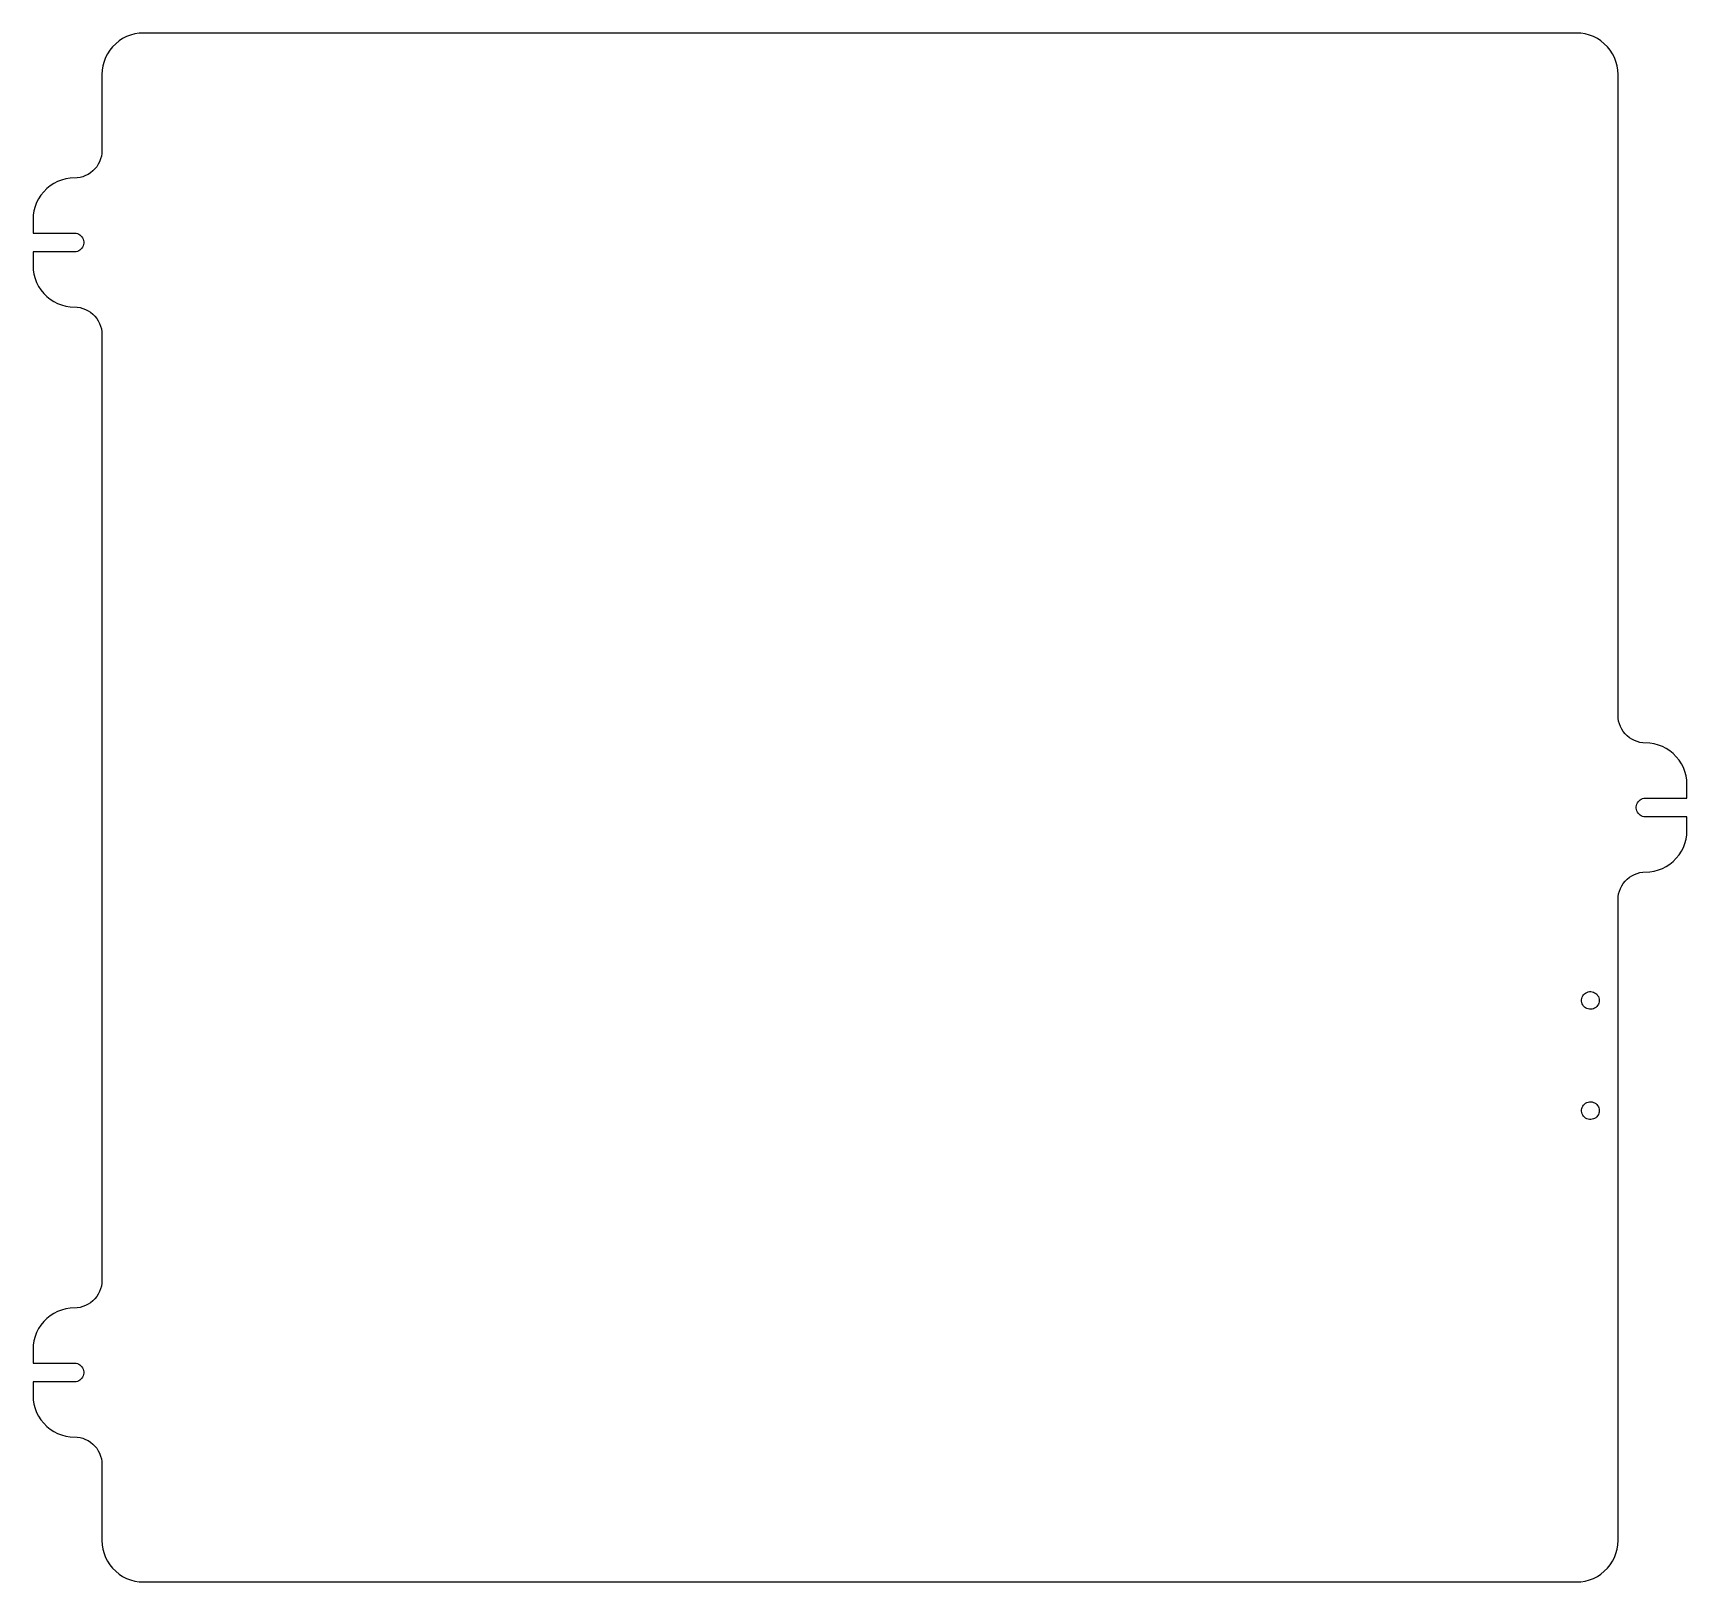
# Model space of a CAD drawing. Header units: metres. Extents: x -150 to 150, y -140 to 140.
import ezdxf

# ---------------------------------------------------------------- set-up
doc = ezdxf.new("R2010")
doc.units = ezdxf.units.M

msp = doc.modelspace()

# ---------------------------------------------------------------- linework, layer by layer
for p, q in [((-135.574, 138.018), (-136.068, 137.408)), ((-135.018, 138.574), (-135.574, 138.018)), ((-134.408, 139.068), (-135.018, 138.574)), ((-133.75, 139.495), (-134.408, 139.068)), ((-133.051, 139.852), (-133.75, 139.495)), ((-132.318, 140.133), (-133.051, 139.852)), ((-131.559, 140.336), (-132.318, 140.133)), ((-130.784, 140.459), (-131.559, 140.336)), ((-130, 140.5), (-130.784, 140.459)), ((130, 140.5), (-130, 140.5)), ((130.784, 140.459), (130, 140.5)), ((131.559, 140.336), (130.784, 140.459)), ((132.318, 140.133), (131.559, 140.336)), ((133.051, 139.852), (132.318, 140.133)), ((133.75, 139.495), (133.051, 139.852)), ((134.408, 139.068), (133.75, 139.495)), ((135.018, 138.574), (134.408, 139.068)), ((135.574, 138.018), (135.018, 138.574)), ((136.068, 137.408), (135.574, 138.018)), ((-137.133, 135.318), (-137.336, 134.559)), ((-136.852, 136.051), (-137.133, 135.318)), ((-136.495, 136.75), (-136.852, 136.051)), ((-136.068, 137.408), (-136.495, 136.75)), ((136.495, 136.75), (136.068, 137.408)), ((136.852, 136.051), (136.495, 136.75)), ((137.133, 135.318), (136.852, 136.051)), ((137.336, 134.559), (137.133, 135.318)), ((-137.459, 133.784), (-137.5, 133)), ((-137.5, 133), (-137.5, 119.2)), ((-137.336, 134.559), (-137.459, 133.784)), ((137.459, 133.784), (137.336, 134.559)), ((137.5, 133), (137.459, 133.784)), ((137.5, 16.7), (137.5, 133)), ((-137.932, 117.166), (-138.17, 116.7)), ((-137.745, 117.655), (-137.932, 117.166)), ((-137.609, 118.16), (-137.745, 117.655)), ((-137.527, 118.677), (-137.609, 118.16)), ((-137.5, 119.2), (-137.527, 118.677)), ((-144.059, 114.036), (-144.818, 113.833)), ((-143.284, 114.159), (-144.059, 114.036)), ((-141.977, 114.227), (-143.284, 114.159)), ((-141.46, 114.309), (-141.977, 114.227)), ((-140.955, 114.445), (-141.46, 114.309)), ((-140.466, 114.632), (-140.955, 114.445)), ((-140, 114.87), (-140.466, 114.632)), ((-139.561, 115.155), (-140, 114.87)), ((-139.154, 115.484), (-139.561, 115.155)), ((-138.784, 115.854), (-139.154, 115.484)), ((-138.455, 116.261), (-138.784, 115.854)), ((-138.17, 116.7), (-138.455, 116.261)), ((-148.568, 111.108), (-148.995, 110.45)), ((-148.074, 111.718), (-148.568, 111.108)), ((-147.518, 112.274), (-148.074, 111.718)), ((-146.908, 112.768), (-147.518, 112.274)), ((-146.25, 113.195), (-146.908, 112.768)), ((-145.551, 113.552), (-146.25, 113.195)), ((-144.818, 113.833), (-145.551, 113.552)), ((-149.836, 108.259), (-149.959, 107.484)), ((-149.633, 109.018), (-149.836, 108.259)), ((-149.352, 109.751), (-149.633, 109.018)), ((-148.995, 110.45), (-149.352, 109.751)), ((-149.959, 107.484), (-150, 106.7)), ((-150, 106.7), (-150, 104.199)), ((-150, 104.199), (-142.438, 104.199)), ((-142.438, 104.199), (-142.191, 104.172)), ((-142.191, 104.172), (-141.951, 104.109)), ((-141.951, 104.109), (-141.723, 104.012)), ((-141.723, 104.012), (-141.511, 103.883)), ((-141.511, 103.883), (-141.32, 103.724)), ((-141.32, 103.724), (-141.154, 103.539)), ((-141.154, 103.539), (-141.018, 103.332)), ((-141.018, 103.332), (-140.912, 103.107)), ((-140.912, 103.107), (-140.841, 102.87)), ((-140.841, 102.13), (-140.912, 101.893)), ((-140.841, 102.87), (-140.805, 102.624)), ((-140.805, 102.376), (-140.841, 102.13)), ((-140.805, 102.624), (-140.805, 102.376)), ((-142.438, 100.801), (-150, 100.801)), ((-150, 100.801), (-150, 98.3)), ((-142.191, 100.828), (-142.438, 100.801)), ((-141.951, 100.891), (-142.191, 100.828)), ((-141.723, 100.988), (-141.951, 100.891)), ((-141.511, 101.117), (-141.723, 100.988)), ((-141.32, 101.276), (-141.511, 101.117)), ((-141.154, 101.461), (-141.32, 101.276)), ((-141.018, 101.668), (-141.154, 101.461)), ((-140.912, 101.893), (-141.018, 101.668)), ((-150, 98.3), (-149.959, 97.516)), ((-149.959, 97.516), (-149.836, 96.7407)), ((-149.836, 96.7407), (-149.633, 95.9824)), ((-149.633, 95.9824), (-149.352, 95.2495)), ((-149.352, 95.2495), (-148.995, 94.55)), ((-148.995, 94.55), (-148.568, 93.8916)), ((-148.568, 93.8916), (-148.074, 93.2815)), ((-148.074, 93.2815), (-147.518, 92.7264)), ((-147.518, 92.7264), (-146.908, 92.2324)), ((-146.908, 92.2324), (-146.25, 91.8048)), ((-146.25, 91.8048), (-145.551, 91.4484)), ((-145.551, 91.4484), (-144.818, 91.1671)), ((-144.818, 91.1671), (-144.059, 90.9639)), ((-144.059, 90.9639), (-143.284, 90.8411)), ((-143.284, 90.8411), (-141.977, 90.7726)), ((-141.977, 90.7726), (-141.46, 90.6907)), ((-141.46, 90.6907), (-140.955, 90.5553)), ((-140.955, 90.5553), (-140.466, 90.3677)), ((-140.466, 90.3677), (-140, 90.1301)), ((-140, 90.1301), (-139.561, 89.8451)), ((-139.561, 89.8451), (-139.154, 89.5157)), ((-139.154, 89.5157), (-138.784, 89.1456)), ((-138.784, 89.1456), (-138.455, 88.7389)), ((-138.455, 88.7389), (-138.17, 88.3)), ((-138.17, 88.3), (-137.932, 87.8337)), ((-137.932, 87.8337), (-137.745, 87.3451)), ((-137.745, 87.3451), (-137.609, 86.8396)), ((-137.609, 86.8396), (-137.527, 86.3226)), ((-137.527, 86.3226), (-137.5, 85.8)), ((-137.5, 85.8), (-137.5, -85.8)), ((137.527, 16.1774), (137.5, 16.7)), ((137.609, 15.6604), (137.527, 16.1774)), ((137.745, 15.1549), (137.609, 15.6604)), ((137.932, 14.6663), (137.745, 15.1549)), ((138.17, 14.2), (137.932, 14.6663)), ((138.455, 13.7611), (138.17, 14.2)), ((138.784, 13.3544), (138.455, 13.7611)), ((139.154, 12.9843), (138.784, 13.3544)), ((139.561, 12.6549), (139.154, 12.9843)), ((140, 12.3699), (139.561, 12.6549)), ((140.466, 12.1323), (140, 12.3699)), ((140.955, 11.9447), (140.466, 12.1323)), ((141.46, 11.8093), (140.955, 11.9447)), ((141.977, 11.7274), (141.46, 11.8093)), ((143.284, 11.6589), (141.977, 11.7274)), ((144.059, 11.5361), (143.284, 11.6589)), ((144.818, 11.3329), (144.059, 11.5361)), ((145.551, 11.0516), (144.818, 11.3329)), ((146.25, 10.6952), (145.551, 11.0516)), ((146.908, 10.2676), (146.25, 10.6952)), ((147.518, 9.77357), (146.908, 10.2676)), ((148.074, 9.21848), (147.518, 9.77357)), ((148.568, 8.60838), (148.074, 9.21848)), ((148.995, 7.95), (148.568, 8.60838)), ((149.352, 7.25052), (148.995, 7.95)), ((149.633, 6.51762), (149.352, 7.25052)), ((149.836, 5.75932), (149.633, 6.51762)), ((149.959, 4.98396), (149.836, 5.75932)), ((150, 4.2), (149.959, 4.98396)), ((150, 1.69885), (150, 4.2)), ((140.805, 0.12408), (140.841, 0.36963)), ((140.805, -0.12408), (140.805, 0.12408)), ((140.841, 0.36963), (140.912, 0.60728)), ((140.912, 0.60728), (141.018, 0.832)), ((141.018, 0.832), (141.154, 1.03899)), ((141.154, 1.03899), (141.32, 1.22383)), ((141.32, 1.22383), (141.511, 1.38258)), ((141.511, 1.38258), (141.723, 1.51187)), ((141.723, 1.51187), (141.951, 1.60893)), ((141.951, 1.60893), (142.191, 1.67171)), ((142.191, 1.67171), (142.438, 1.69885)), ((142.438, 1.69885), (150, 1.69885)), ((140.841, -0.36963), (140.805, -0.12408)), ((140.912, -0.60728), (140.841, -0.36963)), ((141.018, -0.832), (140.912, -0.60728)), ((141.154, -1.03899), (141.018, -0.832)), ((141.32, -1.22383), (141.154, -1.03899)), ((141.511, -1.38258), (141.32, -1.22383)), ((141.723, -1.51187), (141.511, -1.38258)), ((141.951, -1.60893), (141.723, -1.51187)), ((142.191, -1.67171), (141.951, -1.60893)), ((142.438, -1.69885), (142.191, -1.67171)), ((150, -1.69885), (142.438, -1.69885)), ((150, -4.2), (150, -1.69885)), ((149.633, -6.51762), (149.836, -5.75932)), ((149.836, -5.75932), (149.959, -4.98396)), ((149.959, -4.98396), (150, -4.2)), ((148.074, -9.21848), (148.568, -8.60838)), ((148.568, -8.60838), (148.995, -7.95)), ((148.995, -7.95), (149.352, -7.25052)), ((149.352, -7.25052), (149.633, -6.51762)), ((140.466, -12.1323), (140.955, -11.9447)), ((140.955, -11.9447), (141.46, -11.8093)), ((141.46, -11.8093), (141.977, -11.7274)), ((141.977, -11.7274), (143.284, -11.6589)), ((143.284, -11.6589), (144.059, -11.5361)), ((144.059, -11.5361), (144.818, -11.3329)), ((144.818, -11.3329), (145.551, -11.0516)), ((145.551, -11.0516), (146.25, -10.6952)), ((146.25, -10.6952), (146.908, -10.2676)), ((146.908, -10.2676), (147.518, -9.77357)), ((147.518, -9.77357), (148.074, -9.21848)), ((137.745, -15.1549), (137.932, -14.6663)), ((137.932, -14.6663), (138.17, -14.2)), ((138.17, -14.2), (138.455, -13.7611)), ((138.455, -13.7611), (138.784, -13.3544)), ((138.784, -13.3544), (139.154, -12.9843)), ((139.154, -12.9843), (139.561, -12.6549)), ((139.561, -12.6549), (140, -12.3699)), ((140, -12.3699), (140.466, -12.1323)), ((137.5, -16.7), (137.527, -16.1774)), ((137.5, -133), (137.5, -16.7)), ((137.527, -16.1774), (137.609, -15.6604)), ((137.609, -15.6604), (137.745, -15.1549)), ((130.905, -34.8775), (130.942, -34.6354)), ((130.905, -35.1225), (130.905, -34.8775)), ((130.942, -35.3646), (130.905, -35.1225)), ((130.942, -34.6354), (131.016, -34.4019)), ((131.016, -35.5981), (130.942, -35.3646)), ((131.016, -34.4019), (131.125, -34.1824)), ((131.125, -35.8176), (131.016, -35.5981)), ((131.125, -34.1824), (131.266, -33.982)), ((131.266, -36.018), (131.125, -35.8176)), ((131.266, -33.982), (131.435, -33.8055)), ((131.435, -33.8055), (131.63, -33.657)), ((131.63, -33.657), (131.845, -33.54)), ((131.845, -33.54), (132.076, -33.4572)), ((132.076, -33.4572), (132.317, -33.4106)), ((132.317, -33.4106), (132.561, -33.4012)), ((132.561, -33.4012), (132.805, -33.4293)), ((132.805, -33.4293), (133.041, -33.4942)), ((133.041, -33.4942), (133.264, -33.5944)), ((133.264, -33.5944), (133.47, -33.7275)), ((133.47, -33.7275), (133.653, -33.8905)), ((133.653, -33.8905), (133.809, -34.0795)), ((133.809, -35.9205), (133.653, -36.1095)), ((133.809, -34.0795), (133.934, -34.29)), ((133.934, -35.7099), (133.809, -35.9205)), ((133.934, -34.29), (134.025, -34.5172)), ((134.025, -35.4827), (133.934, -35.7099)), ((134.025, -34.5172), (134.081, -34.7558)), ((134.081, -35.2442), (134.025, -35.4827)), ((134.081, -34.7558), (134.1, -35)), ((134.1, -35), (134.081, -35.2442)), ((131.435, -36.1945), (131.266, -36.018)), ((131.63, -36.343), (131.435, -36.1945)), ((131.845, -36.46), (131.63, -36.343)), ((132.076, -36.5428), (131.845, -36.46)), ((132.317, -36.5894), (132.076, -36.5428)), ((132.561, -36.5988), (132.317, -36.5894)), ((132.805, -36.5707), (132.561, -36.5988)), ((133.041, -36.5058), (132.805, -36.5707)), ((133.264, -36.4056), (133.041, -36.5058)), ((133.47, -36.2725), (133.264, -36.4056)), ((133.653, -36.1095), (133.47, -36.2725)), ((131.125, -54.1824), (131.266, -53.982)), ((131.266, -53.982), (131.435, -53.8055)), ((131.435, -53.8055), (131.63, -53.657)), ((131.63, -53.657), (131.845, -53.54)), ((131.845, -53.54), (132.076, -53.4572)), ((132.076, -53.4572), (132.317, -53.4106)), ((132.317, -53.4106), (132.561, -53.4012)), ((132.561, -53.4012), (132.805, -53.4293)), ((132.805, -53.4293), (133.041, -53.4942)), ((133.041, -53.4942), (133.264, -53.5944)), ((133.264, -53.5944), (133.47, -53.7275)), ((133.47, -53.7275), (133.653, -53.8905)), ((133.653, -53.8905), (133.809, -54.0795)), ((130.905, -54.8775), (130.942, -54.6354)), ((130.905, -55.1225), (130.905, -54.8775)), ((130.942, -55.3646), (130.905, -55.1225)), ((130.942, -54.6354), (131.016, -54.4019)), ((131.016, -55.5981), (130.942, -55.3646)), ((131.016, -54.4019), (131.125, -54.1824)), ((131.125, -55.8176), (131.016, -55.5981)), ((131.266, -56.018), (131.125, -55.8176)), ((131.435, -56.1945), (131.266, -56.018)), ((131.63, -56.343), (131.435, -56.1945)), ((131.845, -56.46), (131.63, -56.343)), ((132.076, -56.5428), (131.845, -56.46)), ((132.317, -56.5894), (132.076, -56.5428)), ((132.561, -56.5988), (132.317, -56.5894)), ((132.805, -56.5707), (132.561, -56.5988)), ((133.041, -56.5058), (132.805, -56.5707)), ((133.264, -56.4056), (133.041, -56.5058)), ((133.47, -56.2725), (133.264, -56.4056)), ((133.653, -56.1095), (133.47, -56.2725)), ((133.809, -55.9205), (133.653, -56.1095)), ((133.809, -54.0795), (133.934, -54.29)), ((133.934, -55.7099), (133.809, -55.9205)), ((133.934, -54.29), (134.025, -54.5172)), ((134.025, -55.4827), (133.934, -55.7099)), ((134.025, -54.5172), (134.081, -54.7558)), ((134.081, -55.2442), (134.025, -55.4827)), ((134.081, -54.7558), (134.1, -55)), ((134.1, -55), (134.081, -55.2442)), ((-137.609, -86.8396), (-137.745, -87.3451)), ((-137.527, -86.3226), (-137.609, -86.8396)), ((-137.5, -85.8), (-137.527, -86.3226)), ((-139.561, -89.8451), (-140, -90.1301)), ((-139.154, -89.5157), (-139.561, -89.8451)), ((-138.784, -89.1456), (-139.154, -89.5157)), ((-138.455, -88.7389), (-138.784, -89.1456)), ((-138.17, -88.3), (-138.455, -88.7389)), ((-137.932, -87.8337), (-138.17, -88.3)), ((-137.745, -87.3451), (-137.932, -87.8337)), ((-147.518, -92.7264), (-148.074, -93.2815)), ((-146.908, -92.2324), (-147.518, -92.7264)), ((-146.25, -91.8048), (-146.908, -92.2324)), ((-145.551, -91.4484), (-146.25, -91.8048)), ((-144.818, -91.1671), (-145.551, -91.4484)), ((-144.059, -90.9639), (-144.818, -91.1671)), ((-143.284, -90.8411), (-144.059, -90.9639)), ((-141.977, -90.7726), (-143.284, -90.8411)), ((-141.46, -90.6907), (-141.977, -90.7726)), ((-140.955, -90.5553), (-141.46, -90.6907)), ((-140.466, -90.3677), (-140.955, -90.5553)), ((-140, -90.1301), (-140.466, -90.3677)), ((-149.633, -95.9824), (-149.836, -96.7407)), ((-149.352, -95.2495), (-149.633, -95.9824)), ((-148.995, -94.55), (-149.352, -95.2495)), ((-148.568, -93.8916), (-148.995, -94.55)), ((-148.074, -93.2815), (-148.568, -93.8916)), ((-149.959, -97.516), (-150, -98.3)), ((-150, -98.3), (-150, -100.801)), ((-149.836, -96.7407), (-149.959, -97.516)), ((-150, -100.801), (-142.438, -100.801)), ((-142.438, -100.801), (-142.191, -100.828)), ((-142.191, -100.828), (-141.951, -100.891)), ((-141.951, -100.891), (-141.723, -100.988)), ((-141.723, -100.988), (-141.511, -101.117)), ((-141.511, -101.117), (-141.32, -101.276)), ((-141.32, -101.276), (-141.154, -101.461)), ((-141.154, -101.461), (-141.018, -101.668)), ((-141.018, -101.668), (-140.912, -101.893)), ((-140.912, -101.893), (-140.841, -102.13)), ((-142.438, -104.199), (-150, -104.199)), ((-150, -104.199), (-150, -106.7)), ((-142.191, -104.172), (-142.438, -104.199)), ((-141.951, -104.109), (-142.191, -104.172)), ((-141.723, -104.012), (-141.951, -104.109)), ((-141.511, -103.883), (-141.723, -104.012)), ((-141.32, -103.724), (-141.511, -103.883)), ((-141.154, -103.539), (-141.32, -103.724)), ((-141.018, -103.332), (-141.154, -103.539)), ((-140.912, -103.107), (-141.018, -103.332)), ((-140.841, -102.87), (-140.912, -103.107)), ((-140.841, -102.13), (-140.805, -102.376)), ((-140.805, -102.624), (-140.841, -102.87)), ((-140.805, -102.376), (-140.805, -102.624)), ((-150, -106.7), (-149.959, -107.484)), ((-149.959, -107.484), (-149.836, -108.259)), ((-149.836, -108.259), (-149.633, -109.018)), ((-149.633, -109.018), (-149.352, -109.751)), ((-149.352, -109.751), (-148.995, -110.45)), ((-148.995, -110.45), (-148.568, -111.108)), ((-148.568, -111.108), (-148.074, -111.718)), ((-148.074, -111.718), (-147.518, -112.274)), ((-147.518, -112.274), (-146.908, -112.768)), ((-146.908, -112.768), (-146.25, -113.195)), ((-146.25, -113.195), (-145.551, -113.552)), ((-145.551, -113.552), (-144.818, -113.833)), ((-144.818, -113.833), (-144.059, -114.036)), ((-144.059, -114.036), (-143.284, -114.159)), ((-143.284, -114.159), (-141.977, -114.227)), ((-141.977, -114.227), (-141.46, -114.309)), ((-141.46, -114.309), (-140.955, -114.445)), ((-140.955, -114.445), (-140.466, -114.632)), ((-140.466, -114.632), (-140, -114.87)), ((-140, -114.87), (-139.561, -115.155)), ((-139.561, -115.155), (-139.154, -115.484)), ((-139.154, -115.484), (-138.784, -115.854)), ((-138.784, -115.854), (-138.455, -116.261)), ((-138.455, -116.261), (-138.17, -116.7)), ((-138.17, -116.7), (-137.932, -117.166)), ((-137.932, -117.166), (-137.745, -117.655)), ((-137.745, -117.655), (-137.609, -118.16)), ((-137.609, -118.16), (-137.527, -118.677)), ((-137.527, -118.677), (-137.5, -119.2)), ((-137.5, -119.2), (-137.5, -133)), ((-137.5, -133), (-137.459, -133.784)), ((-137.459, -133.784), (-137.336, -134.559)), ((-137.336, -134.559), (-137.133, -135.318)), ((137.133, -135.318), (137.336, -134.559)), ((137.336, -134.559), (137.459, -133.784)), ((137.459, -133.784), (137.5, -133)), ((-137.133, -135.318), (-136.852, -136.051)), ((-136.852, -136.051), (-136.495, -136.75)), ((-136.495, -136.75), (-136.068, -137.408)), ((-136.068, -137.408), (-135.574, -138.018)), ((135.574, -138.018), (136.068, -137.408)), ((136.068, -137.408), (136.495, -136.75)), ((136.495, -136.75), (136.852, -136.051)), ((136.852, -136.051), (137.133, -135.318)), ((-135.574, -138.018), (-135.018, -138.574)), ((-135.018, -138.574), (-134.408, -139.068)), ((-134.408, -139.068), (-133.75, -139.495)), ((-133.75, -139.495), (-133.051, -139.852)), ((-133.051, -139.852), (-132.318, -140.133)), ((-132.318, -140.133), (-131.559, -140.336)), ((-131.559, -140.336), (-130.784, -140.459)), ((-130.784, -140.459), (-130, -140.5)), ((-130, -140.5), (130, -140.5)), ((130, -140.5), (130.784, -140.459)), ((130.784, -140.459), (131.559, -140.336)), ((131.559, -140.336), (132.318, -140.133)), ((132.318, -140.133), (133.051, -139.852)), ((133.051, -139.852), (133.75, -139.495)), ((133.75, -139.495), (134.408, -139.068)), ((134.408, -139.068), (135.018, -138.574)), ((135.018, -138.574), (135.574, -138.018))]:
    msp.add_line(p, q)

doc.saveas('drawing.dxf')
